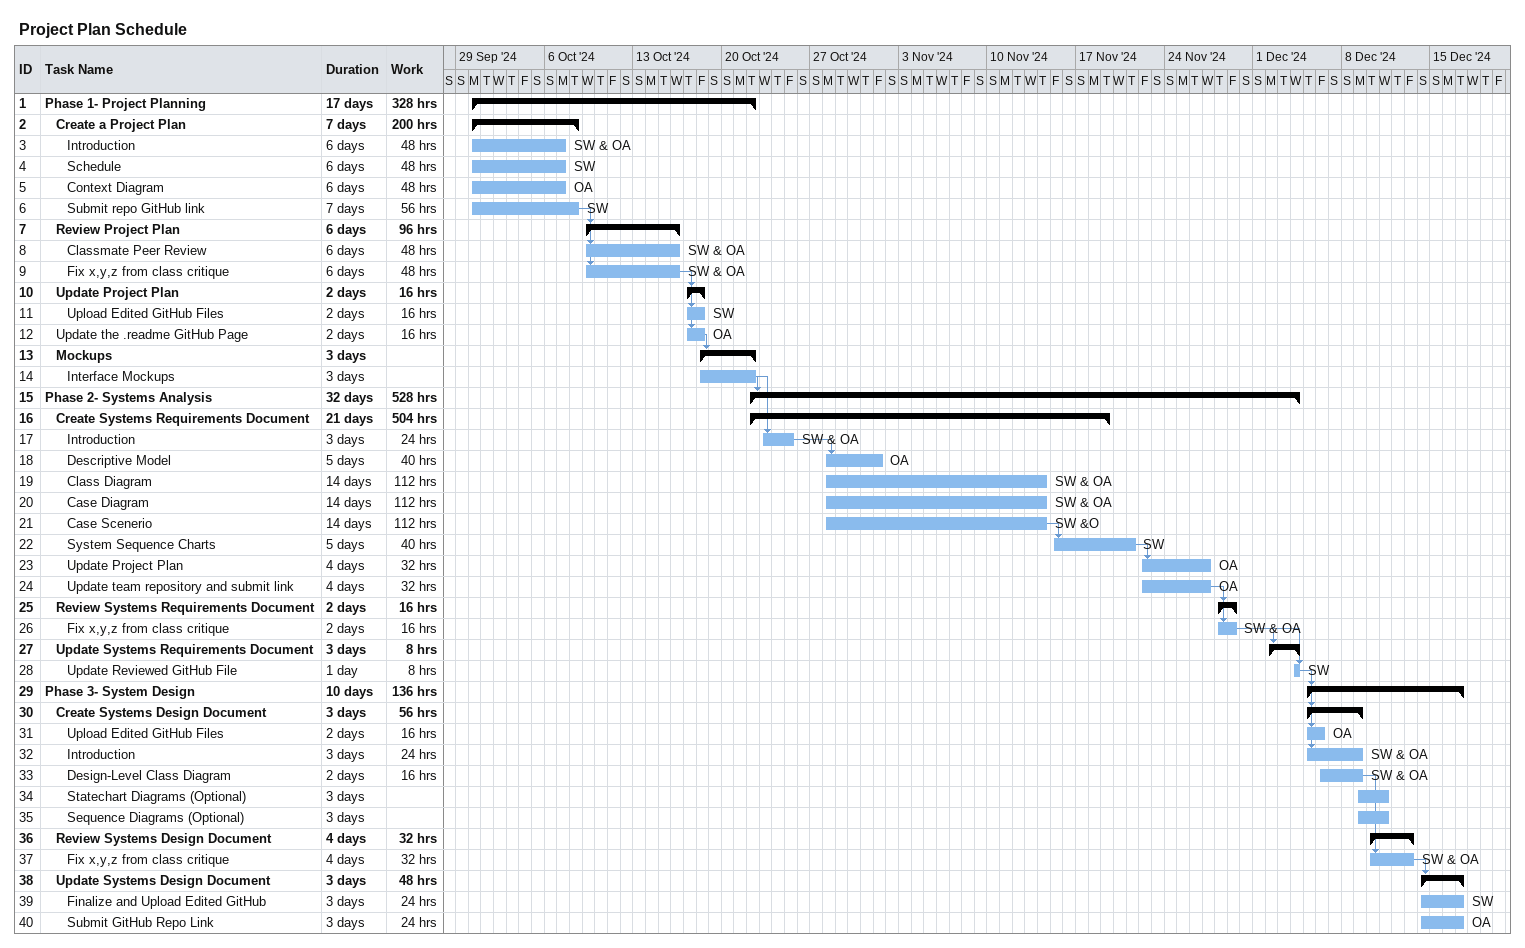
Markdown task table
Project Plan Schedule

| ID | Level | Task | Duration | Start | Finish | Predecessors | Resources | Work (h) |
|---|---|---|---|---|---|---|---|---|
| 1 | 1 | **Phase 1- Project Planning** | 17d | 2024-09-30 | 2024-10-22 |  |  | 328 |
| 2 | 2 | **Create a Project Plan** | 7d | 2024-09-30 | 2024-10-08 |  |  | 200 |
| 3 | 3 | Introduction | 6d | 2024-09-30 | 2024-10-07 |  | SW & OA | 48 |
| 4 | 3 | Schedule | 6d | 2024-09-30 | 2024-10-07 |  | SW | 48 |
| 5 | 3 | Context Diagram | 6d | 2024-09-30 | 2024-10-07 |  | OA | 48 |
| 6 | 3 | Submit repo GitHub link | 7d | 2024-09-30 | 2024-10-08 |  | SW | 56 |
| 7 | 2 | **Review Project Plan** | 6d | 2024-10-09 | 2024-10-16 | 6 |  | 96 |
| 8 | 3 | Classmate Peer Review | 6d | 2024-10-09 | 2024-10-16 | 6 | SW & OA | 48 |
| 9 | 3 | Fix x,y,z from class critique | 6d | 2024-10-09 | 2024-10-16 | 6 | SW & OA | 48 |
| 10 | 2 | **Update Project Plan** | 2d | 2024-10-17 | 2024-10-18 | 9 |  | 16 |
| 11 | 3 | Upload Edited GitHub Files | 2d | 2024-10-17 | 2024-10-18 | 9 | SW | 16 |
| 12 | 2 | Update the .readme GitHub Page | 2d | 2024-10-17 | 2024-10-18 | 9 | OA | 16 |
| 13 | 2 | **Mockups** | 3d | 2024-10-18 | 2024-10-22 | 12 |  |  |
| 14 | 3 | Interface Mockups | 3d | 2024-10-18 | 2024-10-22 |  |  |  |
| 15 | 1 | **Phase 2- Systems Analysis** | 32d | 2024-10-22 | 2024-12-04 | 14 |  | 528 |
| 16 | 2 | **Create Systems Requirements Document** | 21d | 2024-10-22 | 2024-11-19 |  |  | 504 |
| 17 | 3 | Introduction | 3d | 2024-10-23 | 2024-10-25 | 14 | SW & OA | 24 |
| 18 | 3 | Descriptive Model | 5d | 2024-10-28 | 2024-11-01 | 17 | OA | 40 |
| 19 | 3 | Class Diagram | 14d | 2024-10-28 | 2024-11-14 |  | SW & OA | 112 |
| 20 | 3 | Case Diagram | 14d | 2024-10-28 | 2024-11-14 |  | SW & OA | 112 |
| 21 | 3 | Case Scenerio | 14d | 2024-10-28 | 2024-11-14 |  | SW &O | 112 |
| 22 | 3 | System Sequence Charts | 5d | 2024-11-15 | 2024-11-21 | 21 | SW | 40 |
| 23 | 3 | Update Project Plan | 4d | 2024-11-22 | 2024-11-27 | 22 | OA | 32 |
| 24 | 3 | Update team repository and submit link | 4d | 2024-11-22 | 2024-11-27 |  | OA | 32 |
| 25 | 2 | **Review Systems Requirements Document** | 2d | 2024-11-28 | 2024-11-29 | 24 |  | 16 |
| 26 | 3 | Fix x,y,z from class critique | 2d | 2024-11-28 | 2024-11-29 | 24 | SW & OA | 16 |
| 27 | 2 | **Update Systems Requirements Document** | 3d | 2024-12-02 | 2024-12-04 | 26 |  | 8 |
| 28 | 3 | Update Reviewed GitHub File | 1d | 2024-12-04 | 2024-12-04 | 26 | SW | 8 |
| 29 | 1 | **Phase 3- System Design** | 10d | 2024-12-05 | 2024-12-17 | 28 |  | 136 |
| 30 | 2 | **Create Systems Design Document** | 3d | 2024-12-05 | 2024-12-09 | 28 |  | 56 |
| 31 | 3 | Upload Edited GitHub Files | 2d | 2024-12-05 | 2024-12-06 | 28 | OA | 16 |
| 32 | 3 | Introduction | 3d | 2024-12-05 | 2024-12-09 | 28 | SW & OA | 24 |
| 33 | 3 | Design-Level Class Diagram | 2d | 2024-12-06 | 2024-12-09 |  | SW & OA | 16 |
| 34 | 3 | Statechart Diagrams (Optional) | 3d | 2024-12-09 | 2024-12-11 |  |  |  |
| 35 | 3 | Sequence Diagrams (Optional) | 3d | 2024-12-09 | 2024-12-11 |  |  |  |
| 36 | 2 | **Review Systems Design Document** | 4d | 2024-12-10 | 2024-12-13 |  |  | 32 |
| 37 | 3 | Fix x,y,z from class critique | 4d | 2024-12-10 | 2024-12-13 | 33 | SW & OA | 32 |
| 38 | 2 | **Update Systems Design Document** | 3d | 2024-12-14 | 2024-12-17 | 37 |  | 48 |
| 39 | 3 | Finalize and Upload Edited GitHub | 3d | 2024-12-14 | 2024-12-17 |  | SW | 24 |
| 40 | 3 | Submit GitHub Repo Link | 3d | 2024-12-14 | 2024-12-17 |  | OA | 24 |
